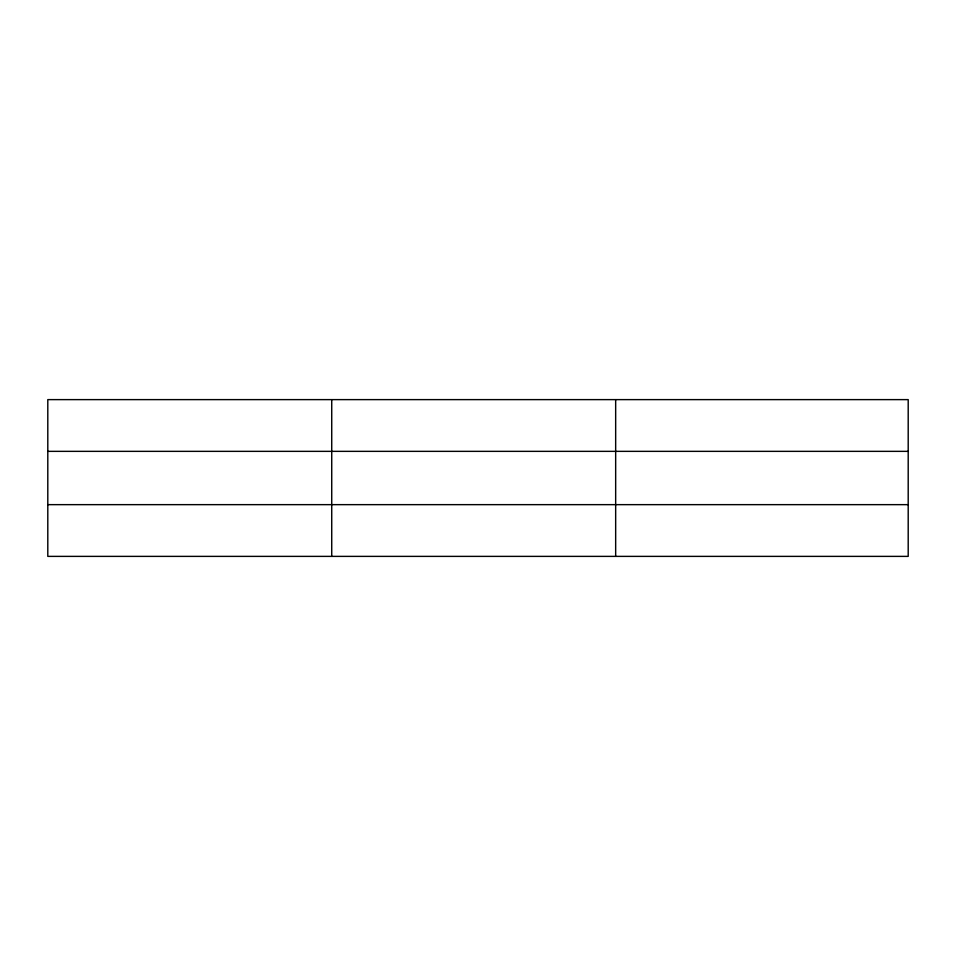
<?xml version="1.0" encoding="UTF-8"?>
<svg xmlns="http://www.w3.org/2000/svg" width="956" height="956" viewBox="0 0 956 956"><rect width="100%" height="100%" fill="white"/><g stroke="black" fill="none" stroke-linecap="round" stroke-linejoin="round"><path stroke-width="1.43" d="M331.732 556.38L331.732 399.62M615.664 556.38L615.664 399.62M908.2 504.649L908.2 556.38L47.8 556.38L47.8 399.62L908.2 399.62L908.2 504.649L47.8 504.649M47.8 451.351L908.2 451.351"/></g></svg>
